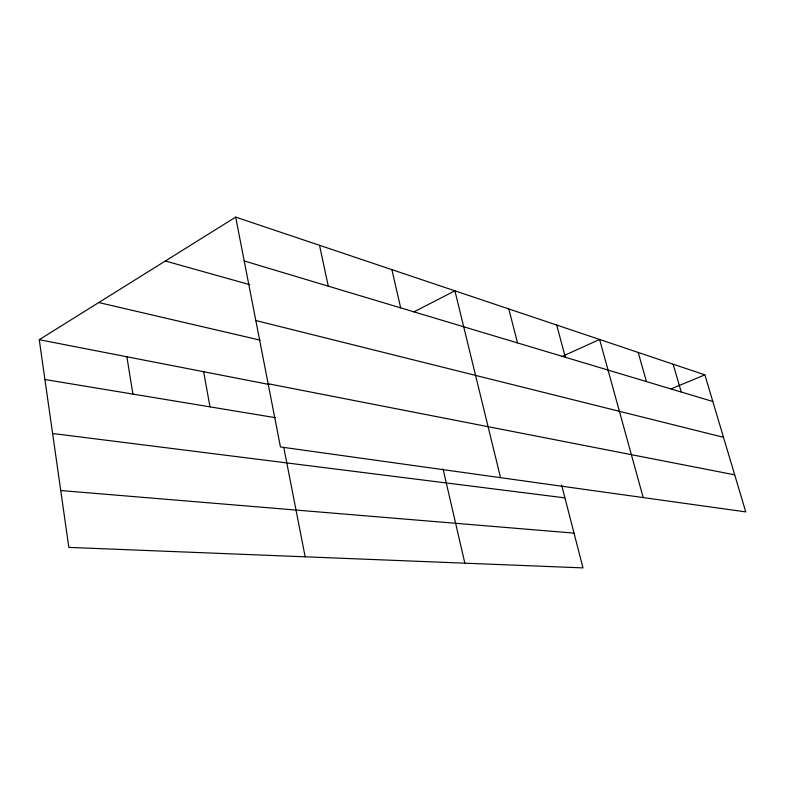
<?xml version="1.0" encoding="UTF-8"?>
<svg xmlns="http://www.w3.org/2000/svg" width="785" height="785" viewBox="0 0 785 785"><rect width="100%" height="100%" fill="white"/><g stroke="black" fill="none" stroke-linecap="round" stroke-linejoin="round"><path stroke-width="1.18" d="M561.638 485.101L582.99 567.889L68.835 547.39L39.25 339.699L235.667 217.111L704.871 374.867L745.75 511.889L280.451 446.95L235.667 217.111M413.94 311.861L454.917 290.833L500.545 477.673M561.766 356.616L599.593 339.473L643.2 497.582M671.263 388.801L704.871 374.867M60.739 490.537L574.021 533.123M52.615 433.487L564.935 497.876M44.922 379.518L275.643 417.728M268.136 383.737L734.691 474.837M39.25 339.699L269.157 384.483M98.782 302.549L260.169 340.15M255.822 320.525L723.495 437.304M165.331 261.003L249.748 284.67M244.204 260.944L712.809 401.488M673.118 364.191L681.233 392.019M638.195 352.455L646.467 381.588M556.722 325.059L565.298 357.244M508.808 308.947L517.501 342.908M443.054 468.979L464.857 563.179M391.872 269.628L400.674 307.867M319.524 245.312L328.267 286.152M283.797 447.587L305.159 556.81M203.658 371.727L209.987 406.856M126.856 356.763L132.92 394.09"/></g></svg>
